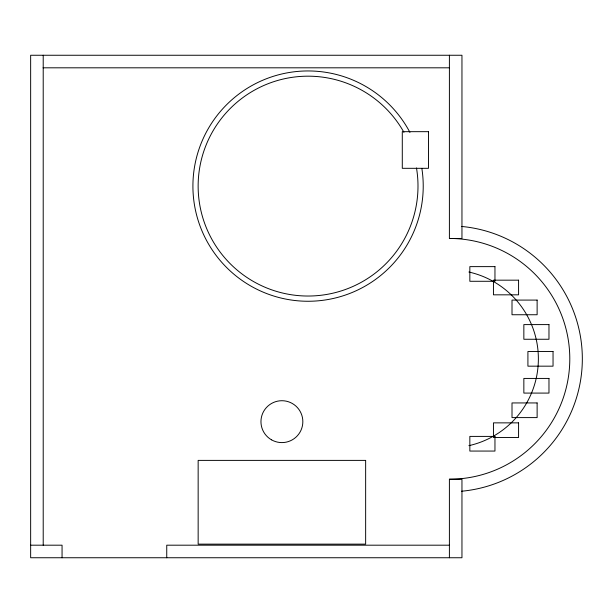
<?xml version="1.0" encoding="UTF-8"?>
<svg xmlns="http://www.w3.org/2000/svg" width="613" height="613" viewBox="0 0 613 613"><rect width="100%" height="100%" fill="white"/><g stroke="black" fill="none" stroke-linecap="round" stroke-linejoin="round"><path stroke-width="0.92" d="M43.079 67.813L449.398 67.813M449.398 55.254L449.398 238.457L461.957 238.457L461.957 55.254L30.65 55.254L30.65 557.746L461.957 557.746L461.957 479.236L449.398 479.236L449.398 557.746M30.65 545.187L62.059 545.187L62.059 557.746M449.398 545.187L166.744 545.187L166.744 557.746M43.209 55.254L43.209 545.187M468.884 272.019A88.985 88.985 0 0 1 468.884 445.666M416.48 167.939A109.919 109.919 0 0 1 281.673 292.815A109.919 109.919 0 0 1 220.634 119.489A109.919 109.919 0 0 1 403.944 132.339M421.897 168.675A115.152 115.152 0 0 1 278.402 297.374A115.152 115.152 0 0 1 218.036 114.309A115.152 115.152 0 0 1 409.944 132.423M449.398 238.457A120.393 120.393 0 0 1 569.791 358.843A120.393 120.393 0 0 1 449.398 479.236M461.566 226.45A132.952 132.952 0 0 1 461.566 491.235M428.464 131.672L402.289 131.672L402.289 168.314L428.464 168.314L428.464 131.672M494.959 266.624L469.842 266.624L469.842 281.283L494.959 281.283L494.959 266.624M518.575 280.172L493.45 280.172L493.45 294.83L518.575 294.83L518.575 280.172M537.126 300.086L512.008 300.086L512.008 314.745L537.126 314.745L537.126 300.086M548.972 324.599L523.847 324.599L523.847 339.257L548.972 339.257L548.972 324.599M553.041 351.517L527.916 351.517L527.916 366.168L553.041 366.168L553.041 351.517M548.972 378.428L523.847 378.428L523.847 393.086L548.972 393.086L548.972 378.428M537.126 402.94L512.008 402.94L512.008 417.599L537.126 417.599L537.126 402.94M518.575 422.863L493.45 422.863L493.45 437.513L518.575 437.513L518.575 422.863M494.959 436.402L469.842 436.402L469.842 451.061L494.959 451.061L494.959 436.402M365.647 460.386L198.152 460.386L198.152 544.137L365.647 544.137L365.647 460.386M271.429 439.789A20.934 20.934 0 0 0 302.837 421.652A20.934 20.934 0 0 0 271.429 403.523A20.934 20.934 0 0 0 271.429 439.789"/></g></svg>
